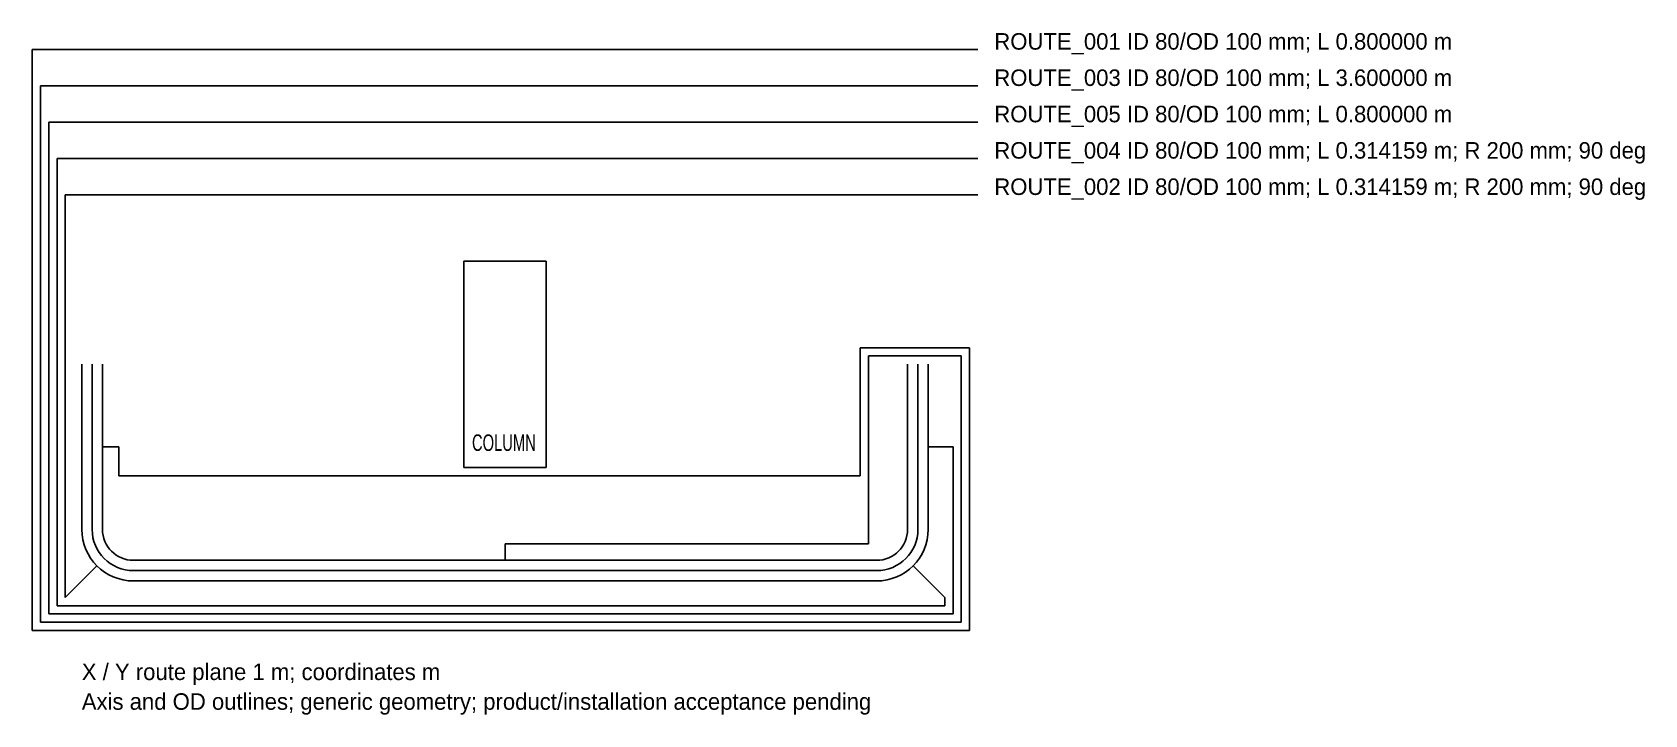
# Model space of a CAD drawing. Header units: metres. Extents: x -0.29 to 7.52, y -0.2 to 3.11.
import ezdxf

# ---------------------------------------------------------------- set-up
doc = ezdxf.new("R2010")
doc.units = ezdxf.units.M
for name, color, linetype in [('BSA_LABEL', 7, 'Continuous'), ('BSA_LEADER', 8, 'Continuous'), ('BSA_OBSTACLE', 3, 'Continuous'), ('BSA_PIPE_AXIS', 4, 'Continuous'), ('BSA_PIPE_OUTLINE', 7, 'Continuous')]:
    doc.layers.add(name, color=color, linetype=linetype)

msp = doc.modelspace()

# ---------------------------------------------------------------- linework, layer by layer
at = {"layer": 'BSA_LEADER'}
for p, q in [((-0.29, 0.21), (-0.29, 3.024)), ((-0.29, 3.024), (4.29, 3.024)), ((-0.25, 0.25), (-0.25, 2.848)), ((-0.25, 2.848), (4.29, 2.848)), ((-0.21, 0.29), (-0.21, 2.672)), ((-0.21, 2.672), (4.29, 2.672)), ((-0.17, 0.33), (-0.17, 2.496)), ((-0.17, 2.496), (4.29, 2.496)), ((-0.13, 0.37), (-0.13, 2.32)), ((-0.13, 2.32), (4.29, 2.32)), ((3.72, 0.96), (3.72, 1.58)), ((3.72, 1.58), (4.25, 1.58)), ((4.25, 1.58), (4.25, 0.21)), ((3.76, 0.63), (3.76, 1.54)), ((3.76, 1.54), (4.21, 1.54)), ((4.21, 1.54), (4.21, 0.25)), ((0.05, 1.1), (0.13, 1.1)), ((0.13, 1.1), (0.13, 0.96)), ((4.05, 1.1), (4.13, 1.1)), ((4.13, 1.1), (4.17, 1.1)), ((4.17, 1.1), (4.17, 0.29)), ((0.13, 0.96), (3.72, 0.96)), ((2, 0.55), (2, 0.63)), ((2, 0.63), (3.76, 0.63)), ((0.0232, 0.5232), (-0.13, 0.37)), ((3.9768, 0.5232), (4.13, 0.37)), ((4.13, 0.33), (-0.17, 0.33)), ((4.13, 0.37), (4.13, 0.33)), ((4.21, 0.25), (-0.25, 0.25)), ((4.17, 0.29), (-0.21, 0.29)), ((4.25, 0.21), (-0.29, 0.21))]:
    msp.add_line(p, q, dxfattribs=at)
at = {"layer": 'BSA_OBSTACLE'}
for p, q in [((2.2, 2), (1.8, 2)), ((1.8, 2), (1.8, 1)), ((2.2, 1), (2.2, 2)), ((1.8, 1), (2.2, 1))]:
    msp.add_line(p, q, dxfattribs=at)
at = {"layer": 'BSA_PIPE_AXIS'}
for p, q in [((0, 1.5), (0, 0.7)), ((4, 0.7), (4, 1.5)), ((0.2, 0.5), (3.8, 0.5))]:
    msp.add_line(p, q, dxfattribs=at)
for centre, start, end in [((0.2, 0.7), 180, 270), ((3.8, 0.7), 270, 0)]:
    msp.add_arc(centre, 0.2, start, end, dxfattribs=at)
at = {"layer": 'BSA_PIPE_OUTLINE'}
for p, q in [((-0.05, 1.5), (-0.05, 0.7)), ((0.05, 1.5), (0.05, 0.7)), ((3.95, 0.7), (3.95, 1.5)), ((4.05, 0.7), (4.05, 1.5)), ((0.2, 0.55), (3.8, 0.55)), ((0.2, 0.45), (3.8, 0.45))]:
    msp.add_line(p, q, dxfattribs=at)
for centre, radius, start, end in [((0.2, 0.7), 0.25, 180, 270), ((0.2, 0.7), 0.15, 180, 270), ((3.8, 0.7), 0.15, 270, 0), ((3.8, 0.7), 0.25, 270, 0)]:
    msp.add_arc(centre, radius, start, end, dxfattribs=at)

# ---------------------------------------------------------------- texts
at = {"layer": 'BSA_LABEL'}
for s, p in [('ROUTE_001 ID 80/OD 100 mm; L 0.800000 m', (4.37, 3.024)), ('ROUTE_003 ID 80/OD 100 mm; L 3.600000 m', (4.37, 2.848)), ('ROUTE_005 ID 80/OD 100 mm; L 0.800000 m', (4.37, 2.672)), ('ROUTE_004 ID 80/OD 100 mm; L 0.314159 m; R 200 mm; 90 deg', (4.37, 2.496)), ('ROUTE_002 ID 80/OD 100 mm; L 0.314159 m; R 200 mm; 90 deg', (4.37, 2.32)), ('X / Y route plane 1 m; coordinates m', (-0.05, -0.03)), ('Axis and OD outlines; generic geometry; product/installation acceptance pending', (-0.05, -0.174))]:
    msp.add_text(s, height=0.08, dxfattribs=at).set_placement(p)
at = {"layer": 'BSA_OBSTACLE', "width": 0.666667}
msp.add_text('COLUMN', height=0.08, dxfattribs=at).set_placement((1.84, 1.08))

doc.saveas('drawing.dxf')
